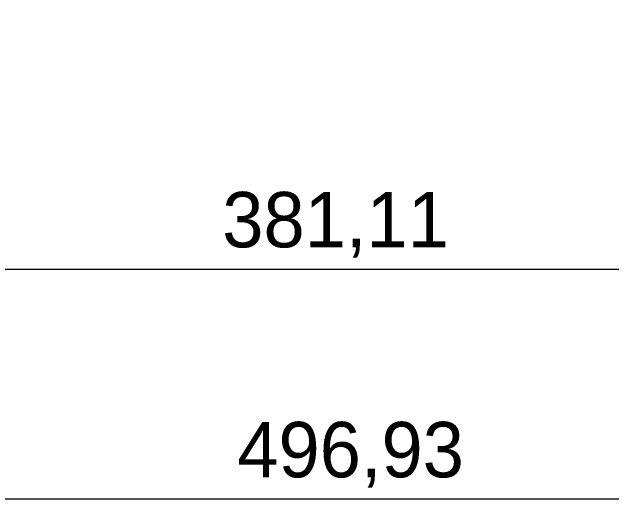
# Model space of a CAD drawing. Header units: millimetres. Extents: x 15 to 415, y 5 to 292.
# Drawn here: x 97.41 to 133.68, y 184.33 to 215.05 of the extents above; entities that cross this region are included whole.
import ezdxf

# ---------------------------------------------------------------- set-up
doc = ezdxf.new("R2010")
doc.units = ezdxf.units.MM
doc.layers.add('Annotations', color=7, linetype='Continuous')
doc.styles.add('Shapr2', font='txt', dxfattribs={"height": 3.3495})
doc.dimstyles.new('ISO-25', dxfattribs={"dimtxt": 2.5, "dimasz": 2.5, "dimexe": 1.25, "dimexo": 0.625, "dimtad": 1, "dimtxsty": 'Standard', "dimcen": 2.5, "dimadec": 0, "dimazin": 0, "dimtfac": 1, "dimtmove": 0, "dimatfit": 3, "dimfxl": 1, "dimarcsym": 0})

# ---------------------------------------------------------------- blocks, each defined once
blk = doc.blocks.new('*D2')
at = {"layer": 'Annotations', "color": 0, "linetype": 'Continuous', "lineweight": 15}
for p, q in [((179.652, 228.924), (179.652, 184.329)), ((55.42, 223.18), (55.42, 184.329)), ((177.152, 185.579), (57.92, 185.579))]:
    blk.add_line(p, q, dxfattribs=at)
at = {"layer": 'Annotations', "color": 0}
for points in [[(57.92, 185.995), (57.92, 185.162), (55.42, 185.579)], [(177.152, 185.162), (177.152, 185.995), (179.652, 185.579)]]:
    blk.add_solid(points, dxfattribs=at)
at = {"layer": 'Defpoints', "color": 0}
for p in [(179.652, 229.549), (55.42, 223.805), (55.42, 185.579)]:
    blk.add_point(p, dxfattribs=at)
at = {"layer": 'Annotations', "color": 0, "lineweight": 15, "insert": (117.878, 188.273), "char_height": 3.3495, "attachment_point": 5, "style": 'Shapr2'}
blk.add_mtext('\\A1;496,93', dxfattribs=at)
blk = doc.blocks.new('*D4')
at = {"layer": 'Annotations', "color": 0, "linetype": 'Continuous', "lineweight": 15}
for p, q in [((70.023, 215.248), (70.023, 198.234)), ((165.3, 215.225), (165.3, 198.234)), ((162.8, 199.484), (72.523, 199.484))]:
    blk.add_line(p, q, dxfattribs=at)
at = {"layer": 'Annotations', "color": 0}
for points in [[(72.523, 199.901), (72.523, 199.067), (70.023, 199.484)], [(162.8, 199.067), (162.8, 199.901), (165.3, 199.484)]]:
    blk.add_solid(points, dxfattribs=at)
at = {"layer": 'Defpoints', "color": 0}
for p in [(70.023, 215.873), (165.3, 215.85), (70.023, 199.484)]:
    blk.add_point(p, dxfattribs=at)
at = {"layer": 'Annotations', "color": 0, "lineweight": 15, "insert": (116.97, 202.178), "char_height": 3.3495, "attachment_point": 5, "style": 'Shapr2'}
blk.add_mtext('\\A1;381,11', dxfattribs=at)

msp = doc.modelspace()

# ---------------------------------------------------------------- dimensions: what is measured, and where the dimension line sits
at = {"layer": 'Annotations', "linetype": 'Continuous', "lineweight": 15}
for base, p1, p2, picture, middle in [((55.4198, 185.5788), (179.652, 229.5486), (55.4198, 223.8053), '*D2', (117.8778, 185.5788)), ((70.0232, 199.4842), (165.3003, 215.8501), (70.0232, 215.8725), '*D4', (116.9696, 199.4842))]:
    dim = msp.add_linear_dim(base=base, p1=p1, p2=p2, dimstyle='ISO-25', override={"dimscale": 1, "dimgap": 0.7, "dimdec": 2, "dimlfac": 4, "dimrnd": 0.01, "dimzin": 8, "dimdsep": 44, "dimtxsty": 'Shapr2', "dimse1": 0, "dimse2": 0, "dimadec": 2, "dimtol": 0, "dimlim": 0, "dimtp": 0, "dimtm": 0, "dimtfac": 0.6, "dimtdec": 8, "dimfrac": 2, "dimtolj": 1, "dimlwd": 15, "dimlwe": 15}, dxfattribs=at)
    dim.commit()
    dim.dimension.update_dxf_attribs({"geometry": picture, "text_midpoint": middle, "dimtype": 160})

doc.saveas('drawing.dxf')
